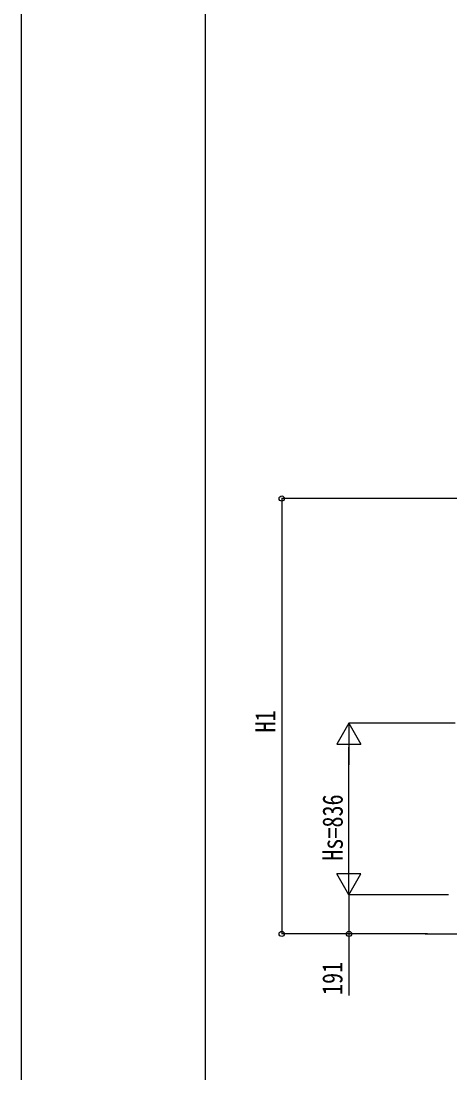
# Model space of a CAD drawing. Units: millimetres, scale not verified. Extents: x -12615 to 12615, y -8910 to 8910.
# Drawn here: x -12615 to -10522, y -5257 to -128 of the extents above; entities that cross this region are included whole.
import ezdxf
from ezdxf.enums import TextEntityAlignment as Align

# ---------------------------------------------------------------- set-up
doc = ezdxf.new("R2010")
doc.units = ezdxf.units.MM
doc.header["$LTSCALE"] = 40
for name, color, linetype in [('0-5_YKK_A1', 4, 'Continuous'), ('0-6_YKK_D', 6, 'Continuous'), ('0-7_YKK_ZWAK', 7, 'Continuous')]:
    doc.layers.add(name, color=color, linetype=linetype)
doc.styles.add('ＭＳ ゴシック', font='')
doc.styles.get('ＭＳ ゴシック').set_extended_font_data('MS Gothic')

msp = doc.modelspace()

# ---------------------------------------------------------------- linework, layer by layer
at = {"layer": '0-5_YKK_A1'}
msp.add_line((-10643.25, -4579.07), (-10192.11, -4579.07), dxfattribs=at)
at = {"layer": '0-6_YKK_D'}
for p, q in [((-10242.61, -2456.57), (-11343.94, -2456.57)), ((-11342.94, -2456.57), (-11342.94, -4579.07)), ((-11014.61, -3552.07), (-11073.2, -3653.56)), ((-10496.31, -3552.07), (-11015.61, -3552.07)), ((-11014.61, -3552.07), (-10956.01, -3653.56)), ((-11014.61, -3552.07), (-11014.61, -3755.05)), ((-11073.2, -3653.56), (-10956.01, -3653.56)), ((-11014.61, -4270.88), (-11014.61, -3669.26)), ((-11014.61, -4388.07), (-11014.61, -4185.1)), ((-11014.61, -4388.07), (-11073.2, -4286.58)), ((-10956.01, -4286.58), (-11073.2, -4286.58)), ((-11014.61, -4388.07), (-10956.01, -4286.58)), ((-10528.94, -4388.07), (-11015.61, -4388.07)), ((-10528.94, -4388.07), (-11015.61, -4388.07)), ((-10644.25, -4579.07), (-11343.94, -4579.07)), ((-10631.38, -4579.07), (-11015.61, -4579.07))]:
    msp.add_line(p, q, dxfattribs=at)
msp.add_lwpolyline([(-11014.61, -4388.07), (-11014.61, -4579.07), (-11014.61, -4878.87)], dxfattribs=at)
for centre in [(-11342.94, -2456.57), (-11342.94, -4579.07), (-11014.61, -4579.07)]:
    msp.add_circle(centre, 12.75, dxfattribs=at)
at = {"layer": '0-7_YKK_ZWAK'}
msp.add_line((-11714.94, -7575), (-11714.94, 8325), dxfattribs=at)
msp.add_lwpolyline([(-12615, -8910), (12615, -8910), (12615, 8910), (-12615, 8910)], close=True, dxfattribs=at)

# ---------------------------------------------------------------- texts
at = {"layer": '0-6_YKK_D', "style": 'ＭＳ ゴシック', "width": 0.8}
for s, p in [('H1', (-11343.74, -3597.02)), ('Hs=836', (-11015.41, -4222.07)), ('191', (-11016.61, -4876.87))]:
    msp.add_text(s, height=98.97, rotation=90, dxfattribs=at).set_placement(p, align=Align.BOTTOM_LEFT)

doc.saveas('drawing.dxf')
